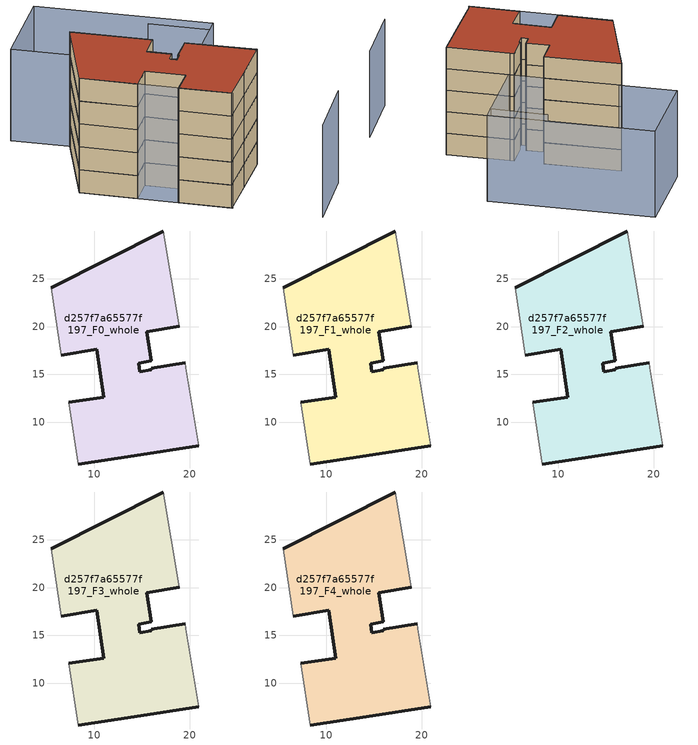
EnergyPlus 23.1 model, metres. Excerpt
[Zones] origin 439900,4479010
d257f7a65577f197_F0_whole
 floor ground (EU_floor_Construction): 20.97,7.51 19.62,15.66 19.53,16.23 16.01,15.64 16.01,15.49 14.78,15.28 14.66,16.18 16.02,16.42 15.52,19.46 18.91,20.03 17.26,30 5.52,24.04 6.58,16.97 10.29,17.6 11.02,12.61 7.34,12.06 8.33,5.6 14.19,6.49 z0
 wall outside (EU_wall_Construction): 7.34,12.06 11.02,12.61 10.29,17.6 6.58,16.97 / 5.52,24.04 17.26,30 / 18.91,20.03 15.52,19.46 16.02,16.42 14.66,16.18 14.78,15.28 16.01,15.49 16.01,15.64 19.53,16.23 / 20.97,7.51 14.19,6.49 8.33,5.6 z0:3
 wall adiabatic (EU_wall_Construction): 8.33,5.6 7.34,12.06 / 6.58,16.97 5.52,24.04 / 17.26,30 18.91,20.03 / 19.53,16.23 19.62,15.66 20.97,7.51 z0:3
d257f7a65577f197_F1_whole
 floor to d257f7a65577f197_F0_whole (EU_floor_Construction): 20.96,7.51 19.62,15.66 19.53,16.23 16.01,15.64 16.01,15.49 14.78,15.28 14.66,16.18 16.02,16.42 15.52,19.46 18.91,20.03 17.26,30 5.52,24.04 6.58,16.97 10.29,17.6 11.02,12.61 7.34,12.06 8.32,5.6 14.19,6.49 z3
 wall outside (EU_wall_Construction): 7.34,12.06 11.02,12.61 10.29,17.6 6.58,16.97 / 5.52,24.04 17.26,30 / 18.91,20.03 15.52,19.46 16.02,16.42 14.66,16.18 14.78,15.28 16.01,15.49 16.01,15.64 19.53,16.23 / 20.97,7.51 14.19,6.49 8.33,5.6 z3:6
 wall adiabatic (EU_wall_Construction): 8.33,5.6 7.34,12.06 / 6.58,16.97 5.52,24.04 / 17.26,30 18.91,20.03 / 19.53,16.23 19.62,15.66 20.97,7.51 z3:6
d257f7a65577f197_F2_whole
 floor to d257f7a65577f197_F1_whole (EU_floor_Construction): 20.96,7.51 19.62,15.66 19.53,16.23 16.01,15.64 16.01,15.49 14.78,15.28 14.66,16.18 16.02,16.42 15.52,19.46 18.91,20.03 17.26,30 5.52,24.04 6.58,16.97 10.29,17.6 11.02,12.61 7.34,12.06 8.32,5.6 14.19,6.49 z6
 wall outside (EU_wall_Construction): 7.34,12.06 11.02,12.61 10.29,17.6 6.58,16.97 / 5.52,24.04 17.26,30 / 18.91,20.03 15.52,19.46 16.02,16.42 14.66,16.18 14.78,15.28 16.01,15.49 16.01,15.64 19.53,16.23 / 20.97,7.51 14.19,6.49 8.33,5.6 z6:9
 wall adiabatic (EU_wall_Construction): 8.33,5.6 7.34,12.06 / 6.58,16.97 5.52,24.04 / 17.26,30 18.91,20.03 / 19.53,16.23 19.62,15.66 20.97,7.51 z6:9
d257f7a65577f197_F3_whole
 floor to d257f7a65577f197_F2_whole (EU_floor_Construction): 20.96,7.51 19.62,15.66 19.53,16.23 16.01,15.64 16.01,15.49 14.78,15.28 14.66,16.18 16.02,16.42 15.52,19.46 18.91,20.03 17.26,30 5.52,24.04 6.58,16.97 10.29,17.6 11.02,12.61 7.34,12.06 8.32,5.6 14.19,6.49 z9
 wall outside (EU_wall_Construction): 7.34,12.06 11.02,12.61 10.29,17.6 6.58,16.97 / 5.52,24.04 17.26,30 / 18.91,20.03 15.52,19.46 16.02,16.42 14.66,16.18 14.78,15.28 16.01,15.49 16.01,15.64 19.53,16.23 / 20.97,7.51 14.19,6.49 8.33,5.6 z9:12
 wall adiabatic (EU_wall_Construction): 8.33,5.6 7.34,12.06 / 6.58,16.97 5.52,24.04 / 17.26,30 18.91,20.03 / 19.53,16.23 19.62,15.66 20.97,7.51 z9:12
d257f7a65577f197_F4_whole
 floor to d257f7a65577f197_F3_whole (EU_floor_Construction): 20.96,7.51 19.62,15.66 19.53,16.23 16.01,15.64 16.01,15.49 14.78,15.28 14.66,16.18 16.02,16.42 15.52,19.46 18.91,20.03 17.26,30 5.52,24.04 6.58,16.97 10.29,17.6 11.02,12.61 7.34,12.06 8.32,5.6 14.19,6.49 z12
 wall outside (EU_wall_Construction): 7.34,12.06 11.02,12.61 10.29,17.6 6.58,16.97 / 5.52,24.04 17.26,30 / 18.91,20.03 15.52,19.46 16.02,16.42 14.66,16.18 14.78,15.28 16.01,15.49 16.01,15.64 19.53,16.23 / 20.97,7.51 14.19,6.49 8.33,5.6 z12:15
 wall adiabatic (EU_wall_Construction): 8.33,5.6 7.34,12.06 / 6.58,16.97 5.52,24.04 / 17.26,30 18.91,20.03 / 19.53,16.23 19.62,15.66 20.97,7.51 z12:15
 roof outside (EU_roof_Construction): 17.26,30 18.91,20.03 15.52,19.46 16.02,16.42 14.66,16.18 14.78,15.28 16.01,15.49 16.01,15.64 19.53,16.23 19.62,15.66 20.97,7.51 14.19,6.49 8.33,5.6 7.34,12.06 11.02,12.61 10.29,17.6 6.58,16.97 5.52,24.04 z15
shading: 10.02,-5.32 19.75,-3.39 / 30.02,17.25 28.93,24.68 / 19.64,15.57 16.09,37.12 / 16.09,37.12 28.41,39.14 / 28.41,39.14 31.96,17.59 / 31.96,17.59 19.64,15.57 z0:12; 20.87,7.5 19.62,15.66 z0:9; 5.52,24.04 8.34,5.49 z0:15
[Building]
EU S2 Campaign: North Axis=0; Terrain=City; Solar Distribution=FullExterior
[Site:Location]
Madrid: Latitude=40.5; Longitude=-3.5; Time Zone=1; Elevation=609
[SizingPeriod:WeatherFileDays]
AnnualSizingPeriod: Begin Month=1; Begin Day of Month=1; End Month=12; End Day of Month=31; Day of Week for Start Day=Monday; Use Weather File Daylight Saving Period=No; Use Weather File Rain and Snow Indicators=No
[MATERIAL]
EU_InternalMass_Material: Roughness=MediumRough; Thickness=0.1; Conductivity=1; Density=1800; Specific Heat=900; Thermal Absorptance=0.9; Solar Absorptance=0.7; Visible Absorptance=0.7
[MATERIAL:NOMASS] Roughness=MediumRough; Thermal Absorptance=0.9; Solar Absorptance=0.7; Visible Absorptance=0.7
Name | Thermal Resistance
EU_wall_NoMass; EU_roof_NoMass | 2.16768
EU_floor_NoMass | 1.14339
[CONSTRUCTION]
EU_wall_Construction: EU_wall_NoMass
EU_roof_Construction: EU_roof_NoMass
EU_floor_Construction: EU_floor_NoMass
EU_InternalMass_Construction: EU_InternalMass_Material
[ZONE] Type=1; Multiplier=1; Ceiling Height=autocalculate; Floor Area=autocalculate; Part of Total Floor Area=Yes
Name | Volume
d257f7a65577f197_F0_whole | 687.686
d257f7a65577f197_F1_whole; d257f7a65577f197_F2_whole; d257f7a65577f197_F3_whole; d257f7a65577f197_F4_whole | 687.684
[INTERNALMASS] Construction=EU_InternalMass_Construction; Surface Area=229.232
Name | Zone or ZoneList
d257f7a65577f197_F0_whole_EU_InternalMass | d257f7a65577f197_F0_whole
d257f7a65577f197_F1_whole_EU_InternalMass | d257f7a65577f197_F1_whole
d257f7a65577f197_F2_whole_EU_InternalMass | d257f7a65577f197_F2_whole
d257f7a65577f197_F3_whole_EU_InternalMass | d257f7a65577f197_F3_whole
d257f7a65577f197_F4_whole_EU_InternalMass | d257f7a65577f197_F4_whole
[OTHEREQUIPMENT] Fuel Type=Electricity; Design Level Calculation Method=Watts/Area; Power per Zone Floor Area=1; Fraction Latent=0; Fraction Radiant=0; Fraction Lost=0; Carbon Dioxide Generation Rate=0; EndUse Subcategory=EU_Step8_InternalGains
Name | Zone or ZoneList or Space or SpaceList | Schedule
EU_Step8_InternalGain_d257f7a65577f197_F0_whole_f000 | d257f7a65577f197_F0_whole | EU_Step8_GainSchedule_d257f7a65577f197_F0_whole_f000
EU_Step8_InternalGain_d257f7a65577f197_F1_whole_f000 | d257f7a65577f197_F1_whole | EU_Step8_GainSchedule_d257f7a65577f197_F1_whole_f000
EU_Step8_InternalGain_d257f7a65577f197_F2_whole_f000 | d257f7a65577f197_F2_whole | EU_Step8_GainSchedule_d257f7a65577f197_F2_whole_f000
EU_Step8_InternalGain_d257f7a65577f197_F3_whole_f000 | d257f7a65577f197_F3_whole | EU_Step8_GainSchedule_d257f7a65577f197_F3_whole_f000
EU_Step8_InternalGain_d257f7a65577f197_F4_whole_f000 | d257f7a65577f197_F4_whole | EU_Step8_GainSchedule_d257f7a65577f197_F4_whole_f000
[ZONEVENTILATION:DESIGNFLOWRATE] Schedule=EU_AlwaysOn; Design Flow Rate Calculation Method=AirChanges/Hour; Air Changes per Hour=0.480546; Ventilation Type=Natural; Fan Pressure Rise=0; Fan Total Efficiency=1; Constant Term Coefficient=1; Temperature Term Coefficient=0; Velocity Term Coefficient=0; Velocity Squared Term Coefficient=0; Minimum Indoor Temperature=-100; Maximum Indoor Temperature=100; Delta Temperature=-100; Minimum Outdoor Temperature=-100; Maximum Outdoor Temperature=100; Maximum Wind Speed=40
Name | Zone or ZoneList or Space or SpaceList
EU_ConstantAir_d257f7a65577f197_F0_whole | d257f7a65577f197_F0_whole
EU_ConstantAir_d257f7a65577f197_F1_whole | d257f7a65577f197_F1_whole
EU_ConstantAir_d257f7a65577f197_F2_whole | d257f7a65577f197_F2_whole
EU_ConstantAir_d257f7a65577f197_F3_whole | d257f7a65577f197_F3_whole
EU_ConstantAir_d257f7a65577f197_F4_whole | d257f7a65577f197_F4_whole
[HVACTEMPLATE:THERMOSTAT] Constant Heating Setpoint=20; Constant Cooling Setpoint=50
EU_HeatOnly_d257f7a65577f197_F0_whole; EU_HeatOnly_d257f7a65577f197_F1_whole; EU_HeatOnly_d257f7a65577f197_F2_whole; EU_HeatOnly_d257f7a65577f197_F3_whole; EU_HeatOnly_d257f7a65577f197_F4_whole
[HVACTEMPLATE:ZONE:IDEALLOADSAIRSYSTEM] System Availability Schedule=EU_AlwaysOn; Maximum Heating Supply Air Temperature=50; Minimum Cooling Supply Air Temperature=13; Maximum Heating Supply Air Humidity Ratio=0.0156; Minimum Cooling Supply Air Humidity Ratio=0.0077; Heating Limit=NoLimit; Cooling Limit=NoLimit; Heating Availability Schedule=EU_AlwaysOn; Cooling Availability Schedule=EU_CoolingOff; Dehumidification Control Type=ConstantSensibleHeatRatio; Cooling Sensible Heat Ratio=0.7; Dehumidification Setpoint=60; Humidification Control Type=None; Humidification Setpoint=30; Outdoor Air Method=None; Outdoor Air Flow Rate per Person=0.00944; Outdoor Air Flow Rate per Zone Floor Area=0; Outdoor Air Flow Rate per Zone=0; Demand Controlled Ventilation Type=None; Outdoor Air Economizer Type=NoEconomizer; Heat Recovery Type=None; Sensible Heat Recovery Effectiveness=0.7; Latent Heat Recovery Effectiveness=0.65
Name | Template Thermostat
d257f7a65577f197_F0_whole | EU_HeatOnly_d257f7a65577f197_F0_whole
d257f7a65577f197_F1_whole | EU_HeatOnly_d257f7a65577f197_F1_whole
d257f7a65577f197_F2_whole | EU_HeatOnly_d257f7a65577f197_F2_whole
d257f7a65577f197_F3_whole | EU_HeatOnly_d257f7a65577f197_F3_whole
d257f7a65577f197_F4_whole | EU_HeatOnly_d257f7a65577f197_F4_whole
[SIZING:ZONE] Zone Cooling Design Supply Air Temperature Input Method=SupplyAirTemperature; Zone Cooling Design Supply Air Temperature=13; Zone Heating Design Supply Air Temperature Input Method=SupplyAirTemperature; Zone Heating Design Supply Air Temperature=50; Zone Cooling Design Supply Air Humidity Ratio=0.008; Zone Heating Design Supply Air Humidity Ratio=0.008; Cooling Design Air Flow Method=DesignDay; Cooling Design Air Flow Rate=0; Cooling Minimum Air Flow per Zone Floor Area=0.000762; Cooling Minimum Air Flow=0; Cooling Minimum Air Flow Fraction=0.2; Heating Design Air Flow Method=DesignDay; Heating Design Air Flow Rate=0; Heating Maximum Air Flow per Zone Floor Area=0.002032; Heating Maximum Air Flow=0.141576; Heating Maximum Air Flow Fraction=0.3; Account for Dedicated Outdoor Air System=No; Dedicated Outdoor Air System Control Strategy=NeutralSupplyAir; Dedicated Outdoor Air Low Setpoint Temperature for Design=autosize; Dedicated Outdoor Air High Setpoint Temperature for Design=autosize; Zone Load Sizing Method=Sensible Load Only No Latent Load; Zone Latent Cooling Design Supply Air Humidity Ratio Input Method=HumidityRatioDifference; Zone Cooling Design Supply Air Humidity Ratio Difference=0.005; Zone Latent Heating Design Supply Air Humidity Ratio Input Method=HumidityRatioDifference; Zone Humidification Design Supply Air Humidity Ratio Difference=0.005
d257f7a65577f197_F0_whole; d257f7a65577f197_F1_whole; d257f7a65577f197_F2_whole; d257f7a65577f197_F3_whole; d257f7a65577f197_F4_whole
[SCHEDULE:CONSTANT]
Name | Hourly Value
EU_AlwaysOn | 1
EU_CoolingOff | 0
[SCHEDULE:FILE] Column Number=1; Rows to Skip at Top=0; Number of Hours of Data=8760; Column Separator=Comma; Interpolate to Timestep=No; Minutes per Item=60; Adjust Schedule for Daylight Savings=Yes
Name | File
EU_Step8_GainSchedule_d257f7a65577f197_F0_whole_f000 | ../../schedules/d257f7a65577f197/d257f7a65577f197_F0_whole_f000_gain.csv
EU_Step8_GainSchedule_d257f7a65577f197_F1_whole_f000 | ../../schedules/d257f7a65577f197/d257f7a65577f197_F1_whole_f000_gain.csv
EU_Step8_GainSchedule_d257f7a65577f197_F2_whole_f000 | ../../schedules/d257f7a65577f197/d257f7a65577f197_F2_whole_f000_gain.csv
EU_Step8_GainSchedule_d257f7a65577f197_F3_whole_f000 | ../../schedules/d257f7a65577f197/d257f7a65577f197_F3_whole_f000_gain.csv
EU_Step8_GainSchedule_d257f7a65577f197_F4_whole_f000 | ../../schedules/d257f7a65577f197/d257f7a65577f197_F4_whole_f000_gain.csv
